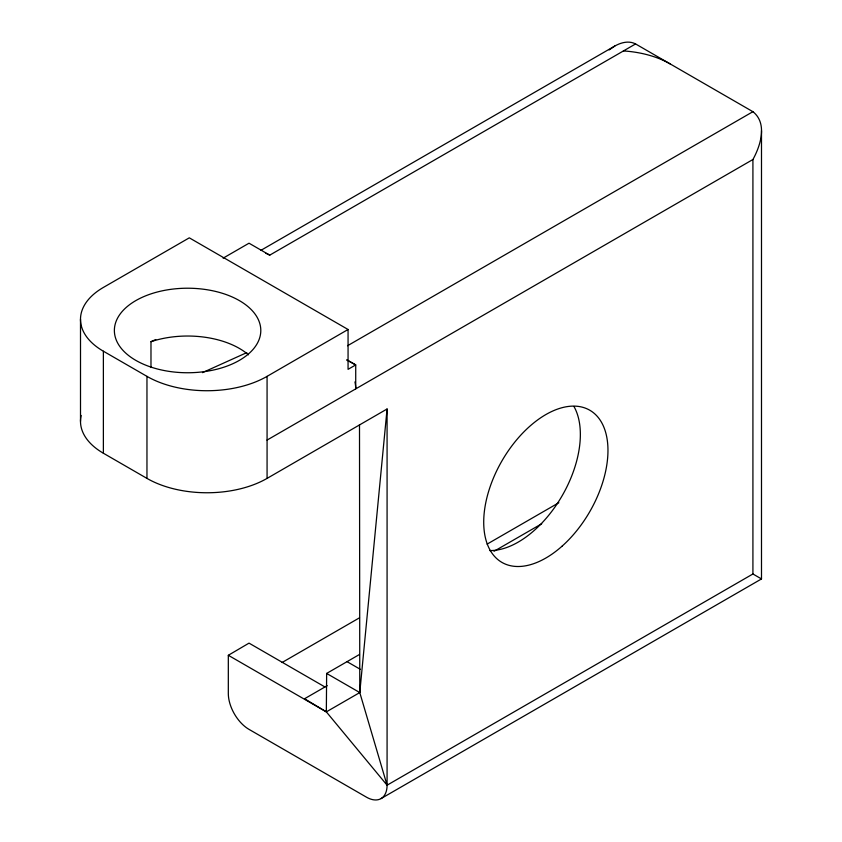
<?xml version="1.0" encoding="UTF-8"?>
<svg xmlns="http://www.w3.org/2000/svg" width="842" height="842" viewBox="0 0 842 842"><rect width="100%" height="100%" fill="white"/><g stroke="black" fill="none" stroke-linecap="round" stroke-linejoin="round"><path stroke-width="1.26" d="M267.072 478.393L267.072 376.363L348.062 329.496L189.303 237.833L103.377 287.438A78.096 45.089 0 0 0 103.377 351.209L103.377 453.228L146.961 478.393A84.926 49.036 0 0 0 267.072 478.393L387.078 408.991L387.078 785.197A29.281 16.882 60.1 0 1 366.407 797.142L249.043 729.393A29.281 16.893 60 0 1 228.319 693.545L228.319 655.287L249.022 643.13L324.949 686.967M260.778 250.421L614.86 45.994C621.07 42.51 628.921 40.405 635.573 43.942L752.916 111.691C767.704 123.311 760.558 145.666 752.916 159.517L752.916 573.981L387.078 785.197L326.338 711.869L326.643 673.432L359.481 654.476M359.976 689.945L359.776 692.566L387.078 785.197M387.078 408.991L359.776 692.566L326.338 711.869L228.319 655.287M326.338 711.869L304.562 698.744L327.222 685.662M609.155 49.941L614.86 45.994M223.109 258.168L249.022 243.201L269.735 255.158L635.573 43.942M347.536 345.736L752.916 111.691M267.019 440.103L752.916 159.517M282.059 662.517L359.513 617.796M487.086 544.143L558.846 502.716M494.012 551.299L541.722 523.756M381.026 798.605L761.494 578.938L761.494 130.657M150.981 367.512L150.981 341.694L155.77 339.537M202.469 372.638L246.78 352.63M623.375 50.983L625.059 51.046A78.096 45.089 0 0 1 670.085 63.876M346.83 360.039L355.724 364.923L355.724 388.836A29.281 16.903 60 0 0 354.945 381.9M752.916 573.981L761.494 578.938M346.999 359.892L355.724 364.923L348.062 369.343L348.062 329.496M103.377 351.209L146.961 376.363A84.926 49.036 0 0 0 267.072 376.363M347.041 661.654L360.292 669.306M326.643 673.432L359.776 692.566L359.502 424.578M146.961 376.363L146.961 478.393M80.506 319.318L80.506 421.347M103.377 453.228A78.096 45.089 0 0 1 81.169 415.464M573.949 406.476A87.852 50.72 -60 0 1 561.677 496.559A87.852 50.72 -60 0 1 489.539 550.552M265.693 253.284A29.281 16.903 60 0 1 269.735 255.158M150.981 341.694A73.212 42.268 0 0 1 248.464 354.819M561.919 546.311A87.852 50.72 -60 0 0 589.768 410.222A87.852 50.72 -60 0 0 485.834 502.39A87.852 50.72 -60 0 0 561.919 546.311M150.981 367.091A73.212 42.268 0 0 0 260.799 330.485A73.212 42.268 0 0 0 150.981 293.879A73.212 42.268 0 0 0 150.981 367.091"/></g></svg>
